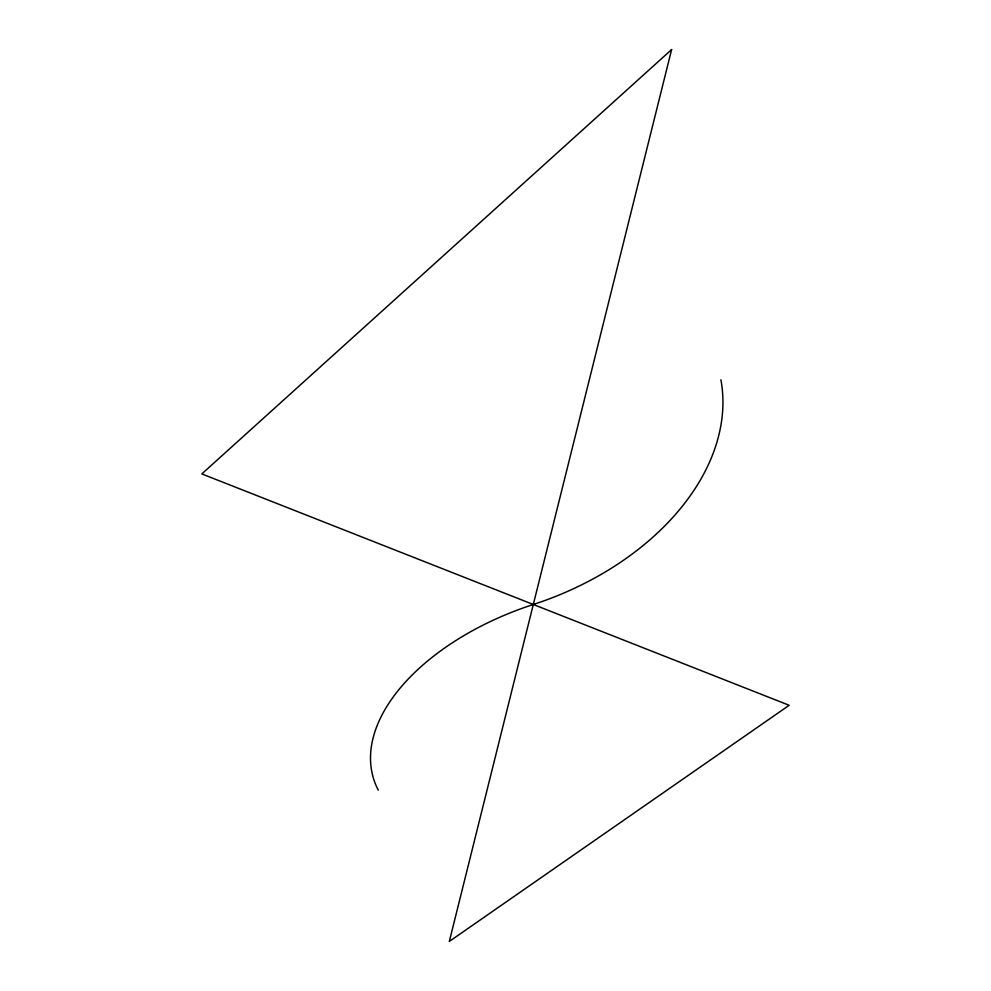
<?xml version="1.0" encoding="UTF-8"?>
<svg xmlns="http://www.w3.org/2000/svg" width="991" height="991" viewBox="0 0 991 991"><rect width="100%" height="100%" fill="white"/><g stroke="black" fill="none" stroke-linecap="round" stroke-linejoin="round"><path stroke-width="1.49" d="M720.903 379.788A251.64 173.301 -17.2 0 1 533.307 604.485A208.345 118.809 -17.4 0 0 378.277 790.161M671.625 49.55L449.319 941.45L789.17 705.282L201.83 473.909L671.625 49.55"/></g></svg>
